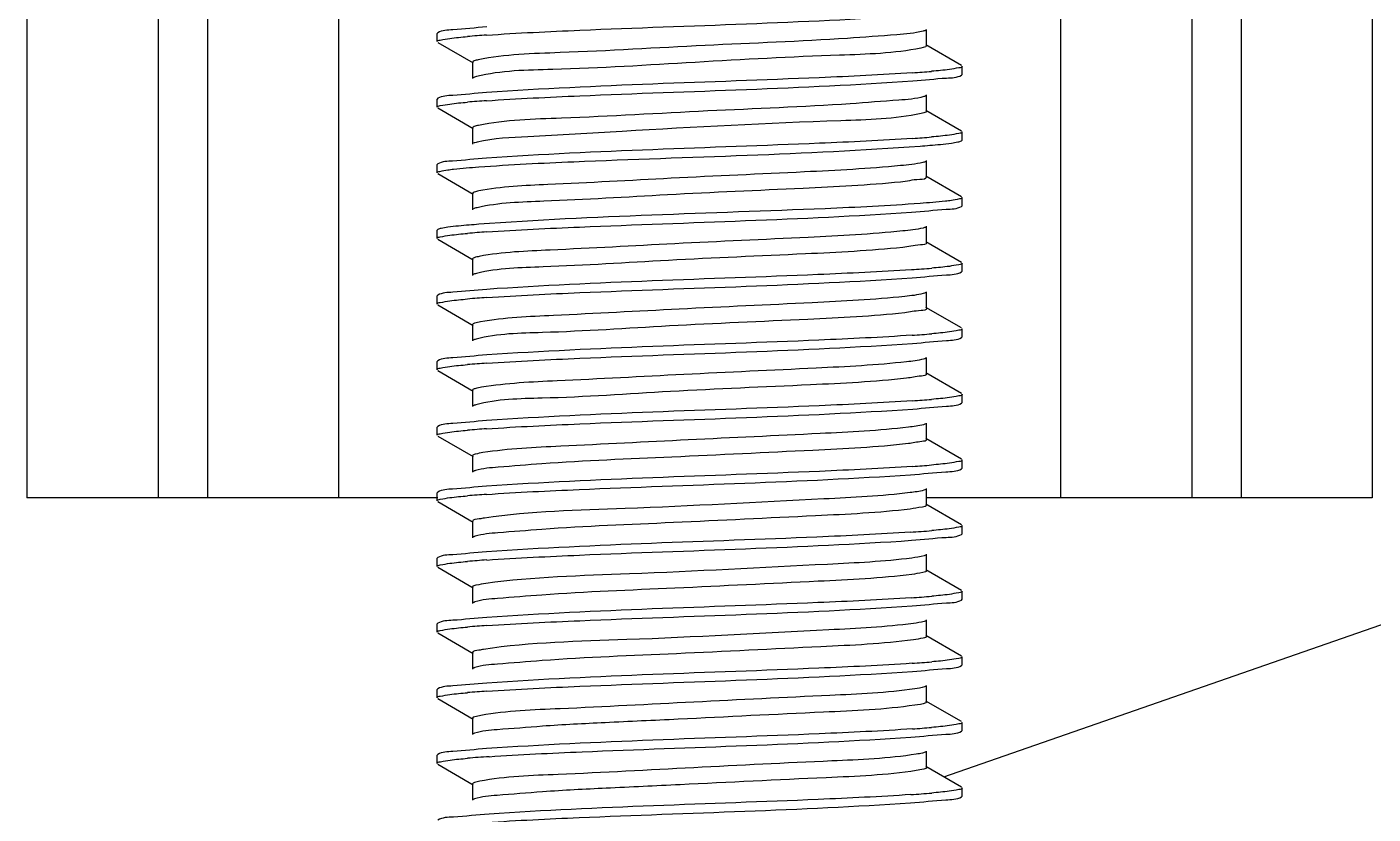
# Model space of a CAD drawing. Extents: x 27938 to 1042331, y -235042 to 1535213.
# Drawn here: x 701681.2 to 702169.7, y 765627.6 to 765913.3 of the extents above; entities that cross this region are included whole.
import ezdxf

# ---------------------------------------------------------------- set-up
doc = ezdxf.new("R2010")
doc.units = 0
doc.header["$LTSCALE"] = 1000
doc.header["$MEASUREMENT"] = 0
doc.styles.get("Standard").update_dxf_attribs({"font": 'gbenor.shx', "bigfont": 'gbcbig.shx'})
doc.dimstyles.get("Standard").update_dxf_attribs({"dimtxt": 0.18, "dimasz": 0.18, "dimexe": 0.18, "dimexo": 0.0625, "dimgap": 0.09, "dimtad": 0, "dimtih": 1, "dimtoh": 1, "dimdec": 4, "dimzin": 0, "dimdsep": 46, "dimtxsty": 'Standard', "dimcen": 0.09, "dimadec": 0, "dimazin": 0, "dimtfac": 1, "dimtdec": 4, "dimtofl": 0, "dimtmove": 0, "dimatfit": 3, "dimfxl": 1, "dimtolj": 1, "dimtzin": 0, "dimarcsym": 0})

msp = doc.modelspace()

# ---------------------------------------------------------------- linework, layer by layer
at = {"linetype": 'Continuous'}
for p, q in [((701681.22, 770483.4), (701681.22, 765742.38)), ((701728.85, 770483.4), (701728.85, 765742.38)), ((701746.71, 770483.4), (701746.71, 765742.38)), ((701794.33, 770483.4), (701794.33, 765742.38)), ((702056.27, 770483.4), (702056.27, 765742.38)), ((702103.9, 770483.4), (702103.9, 765742.38)), ((702121.76, 770483.4), (702121.76, 765742.38)), ((702169.39, 770483.4), (702169.39, 765742.38)), ((701830.28, 765911.17), (701830.05, 765910.91)), ((701830.05, 765907.93), (701830.05, 765910.91)), ((701830.05, 765907.93), (701830.05, 765910.91)), ((702007.67, 765906.45), (702007.67, 765912.4)), ((701830.28, 765907.67), (701843.2, 765900.19)), ((702006.4, 765905.78), (702005.64, 765905.6)), ((702020.33, 765899.27), (702007.41, 765906.75)), ((701842.94, 765900.49), (701842.94, 765894.54)), ((702020.33, 765895.77), (702020.56, 765896.03)), ((702020.56, 765896.03), (702020.56, 765899)), ((702020.56, 765896.03), (702020.56, 765899)), ((701830.28, 765887.36), (701830.05, 765887.1)), ((701830.05, 765884.12), (701830.05, 765887.1)), ((701830.05, 765884.12), (701830.05, 765887.1)), ((702007.67, 765882.63), (702007.67, 765888.59)), ((701830.28, 765883.86), (701843.2, 765876.38)), ((702006.68, 765882.04), (702005.67, 765881.8)), ((702020.33, 765875.45), (702007.41, 765882.93)), ((701842.94, 765876.68), (701842.94, 765870.73)), ((702020.33, 765871.95), (702020.56, 765872.22)), ((702020.56, 765872.22), (702020.56, 765875.19)), ((702020.56, 765872.22), (702020.56, 765875.19)), ((701830.28, 765863.55), (701830.05, 765863.29)), ((701830.05, 765860.31), (701830.05, 765863.29)), ((701830.05, 765860.31), (701830.05, 765863.29)), ((702007.67, 765858.82), (702007.67, 765864.77)), ((701830.28, 765860.05), (701843.2, 765852.57)), ((702020.33, 765851.64), (702007.41, 765859.12)), ((701842.94, 765852.87), (701842.94, 765846.91)), ((702020.33, 765848.14), (702020.56, 765848.4)), ((702020.56, 765848.4), (702020.56, 765851.38)), ((702020.56, 765848.4), (702020.56, 765851.38)), ((701830.28, 765839.73), (701830.05, 765839.47)), ((701830.05, 765836.5), (701830.05, 765839.47)), ((701830.05, 765836.5), (701830.05, 765839.47)), ((702007.67, 765835.01), (702007.67, 765840.96)), ((701830.28, 765836.23), (701843.2, 765828.75)), ((702020.33, 765827.83), (702007.41, 765835.31)), ((701842.94, 765829.05), (701842.94, 765823.1)), ((702020.56, 765824.59), (702020.56, 765827.57)), ((702020.56, 765824.59), (702020.56, 765827.57)), ((702020.33, 765824.33), (702020.56, 765824.59)), ((701830.28, 765815.92), (701830.05, 765815.66)), ((701830.05, 765812.68), (701830.05, 765815.66)), ((701830.05, 765812.68), (701830.05, 765815.66)), ((702007.67, 765811.19), (702007.67, 765817.15)), ((701830.28, 765812.42), (701843.2, 765804.94)), ((702020.33, 765804.01), (702007.41, 765811.5)), ((701842.94, 765805.24), (701842.94, 765799.29)), ((702020.56, 765800.78), (702020.56, 765803.75)), ((702020.56, 765800.78), (702020.56, 765803.75)), ((702020.33, 765800.52), (702020.56, 765800.78)), ((702007.67, 765787.38), (702007.67, 765793.34)), ((701830.28, 765792.11), (701830.05, 765791.85)), ((701830.05, 765788.87), (701830.05, 765791.85)), ((701830.05, 765788.87), (701830.05, 765791.85)), ((701830.28, 765788.61), (701843.2, 765781.13)), ((702020.33, 765780.2), (702007.41, 765787.68)), ((701842.94, 765781.43), (701842.94, 765775.48)), ((702020.56, 765776.96), (702020.56, 765779.94)), ((702020.56, 765776.96), (702020.56, 765779.94)), ((702020.33, 765776.7), (702020.56, 765776.96)), ((702007.67, 765763.57), (702007.67, 765769.52)), ((701830.28, 765768.29), (701830.05, 765768.03)), ((701830.05, 765765.06), (701830.05, 765768.03)), ((701830.05, 765765.06), (701830.05, 765768.03)), ((701830.28, 765764.8), (701843.2, 765757.31)), ((702020.33, 765756.39), (702007.41, 765763.87)), ((701842.94, 765757.62), (701842.94, 765751.66)), ((702020.56, 765753.15), (702020.56, 765756.13)), ((702020.56, 765753.15), (702020.56, 765756.13)), ((702020.33, 765752.89), (702020.56, 765753.15)), ((701830.28, 765744.48), (701830.05, 765744.22)), ((702007.67, 765739.76), (702007.67, 765745.71)), ((701830.28, 765742.38), (701681.22, 765742.38)), ((701830.05, 765741.24), (701830.05, 765744.22)), ((701830.05, 765741.24), (701830.05, 765744.22)), ((701830.28, 765740.98), (701843.2, 765733.5)), ((702169.39, 765742.38), (702007.41, 765742.38)), ((702020.33, 765732.58), (702007.41, 765740.06)), ((701842.94, 765733.8), (701842.94, 765727.85)), ((702020.56, 765729.34), (702020.56, 765732.31)), ((702020.56, 765729.34), (702020.56, 765732.31)), ((702020.33, 765729.08), (702020.56, 765729.34)), ((701830.28, 765720.67), (701830.05, 765720.41)), ((701830.05, 765717.43), (701830.05, 765720.41)), ((701830.05, 765717.43), (701830.05, 765720.41)), ((702007.67, 765715.94), (702007.67, 765721.9)), ((701830.28, 765717.17), (701843.2, 765709.69)), ((702020.33, 765708.76), (702007.41, 765716.25)), ((701842.94, 765709.99), (701842.94, 765704.04)), ((702020.33, 765705.26), (702020.56, 765705.53)), ((702020.56, 765705.53), (702020.56, 765708.5)), ((702020.56, 765705.53), (702020.56, 765708.5)), ((701830.28, 765696.86), (701830.05, 765696.6)), ((701830.05, 765693.62), (701830.05, 765696.6)), ((701830.05, 765693.62), (701830.05, 765696.6)), ((702007.67, 765692.13), (702007.67, 765698.08)), ((701830.28, 765693.36), (701843.2, 765685.88)), ((702020.33, 765684.95), (702007.41, 765692.43)), ((701842.94, 765686.18), (701842.94, 765680.22)), ((702020.33, 765681.45), (702020.56, 765681.71)), ((702020.56, 765681.71), (702020.56, 765684.69)), ((702020.56, 765681.71), (702020.56, 765684.69)), ((701830.28, 765673.04), (701830.05, 765672.78)), ((701830.05, 765669.81), (701830.05, 765672.78)), ((701830.05, 765669.81), (701830.05, 765672.78)), ((702007.67, 765668.32), (702007.67, 765674.27)), ((701830.28, 765669.55), (701843.2, 765662.06)), ((702020.33, 765661.14), (702007.41, 765668.62)), ((701842.94, 765662.36), (701842.94, 765656.41)), ((701843.68, 765656.92), (701843.2, 765656.71)), ((702020.33, 765657.64), (702020.56, 765657.9)), ((702020.56, 765657.9), (702020.56, 765660.88)), ((702020.56, 765657.9), (702020.56, 765660.88)), ((701830.28, 765649.23), (701830.05, 765648.97)), ((701830.05, 765645.99), (701830.05, 765648.97)), ((701830.05, 765645.99), (701830.05, 765648.97)), ((702007.67, 765644.51), (702007.67, 765650.46)), ((701830.28, 765645.73), (701843.2, 765638.25)), ((702020.33, 765637.32), (702007.41, 765644.81)), ((701842.94, 765638.55), (701842.94, 765632.6)), ((702020.56, 765634.09), (702020.56, 765637.06)), ((702020.56, 765634.09), (702020.56, 765637.06)), ((701843.64, 765633.09), (701843.2, 765632.9)), ((702020.33, 765633.83), (702020.56, 765634.09))]:
    msp.add_line(p, q, dxfattribs=at)
for centre, radius, start, end in [((701875.41, 765501.6), 409.62, 93.8318, 94.8034), ((701975.23, 766304.9), 409.18, 273.8332, 274.8048), ((701875.31, 765479.01), 408.39, 93.84, 94.8036), ((701975.33, 766279.9), 407.99, 273.8425, 274.8038), ((701875.44, 765429.78), 410, 93.8293, 94.8034), ((701974.72, 766239.95), 415.68, 273.7884, 274.8061), ((701875.45, 765405.8), 410.16, 93.8282, 94.8033), ((701975.03, 766212.25), 411.78, 273.8148, 274.8057), ((701875.41, 765382.51), 409.64, 93.8316, 94.8034), ((701975.23, 766185.9), 409.24, 273.8328, 274.8049), ((701875.32, 765359.89), 408.44, 93.8397, 94.8036), ((701975.33, 766160.86), 408.01, 273.8424, 274.8038), ((701875.35, 765335.61), 408.91, 93.8365, 94.8036), ((701974.3, 766149.93), 420.93, 273.7545, 274.8058), ((701875.44, 765310.74), 409.98, 93.8295, 94.8034), ((701974.7, 766121.04), 415.84, 273.7874, 274.8061), ((701875.45, 765286.74), 410.17, 93.8282, 94.8033), ((701975.02, 766093.29), 411.89, 273.8141, 274.8057), ((701875.41, 765263.42), 409.67, 93.8315, 94.8034), ((701975.22, 766066.9), 409.3, 273.8323, 274.8049), ((701876.53, 765225.61), 423.71, 93.7375, 94.8047), ((701974.43, 766052.99), 419.24, 273.7646, 274.8065)]:
    msp.add_arc(centre, radius, start, end, dxfattribs=at)
for points, knots in [([(701848.03, 765910.3), (701859.31, 765911.07), (701910.83, 765913.55), (701962.41, 765914.74), (702002.59, 765917.47)], [0, 0, 0, 0, 0.219209, 1, 1, 1, 1]), ([(701848.07, 765913.28), (701843.95, 765913), (701838.18, 765912.2), (701831.89, 765912.09), (701830.28, 765911.17)], [0, 0, 0, 0, 0.69034, 1, 1, 1, 1]), ([(702006.4, 765911.73), (702003.3, 765910.92), (701994.07, 765910.23), (701967.77, 765908.21), (701926.94, 765906.76), (701882.4, 765903.96), (701854.73, 765903.36), (701844.99, 765901.34)], [0, 0, 0, 0, 0.059564, 0.170353, 0.490239, 0.815661, 1, 1, 1, 1]), ([(702007.4, 765912.1), (702007.28, 765912.02), (702006.95, 765911.89), (702006.6, 765911.79), (702006.4, 765911.73)], [0, 0, 0, 0, 0.417288, 1, 1, 1, 1]), ([(701830.05, 765907.93), (701830.05, 765908.37), (701832.34, 765908.65), (701833.5, 765908.97), (701834.65, 765909.12)], [0, 0, 0, 0, 0.271519, 1, 1, 1, 1]), ([(702005.64, 765905.6), (701995.95, 765903.59), (701968.4, 765902.94), (701923.89, 765900.52), (701880.12, 765897.7), (701853.3, 765897.51), (701844.31, 765895.23)], [0, 0, 0, 0, 0.183514, 0.508051, 0.828043, 1, 1, 1, 1]), ([(702007.66, 765906.45), (702007.66, 765906.29), (702007.15, 765905.97), (702006.73, 765905.87), (702006.4, 765905.78)], [0, 0, 0, 0, 0.313757, 1, 1, 1, 1]), ([(701844.99, 765901.34), (701844.47, 765901.23), (701843.86, 765901.09), (701842.95, 765900.71), (701842.95, 765900.49)], [0, 0, 0, 0, 0.705452, 1, 1, 1, 1]), ([(702002.59, 765896.64), (701991.31, 765895.87), (701939.79, 765893.39), (701888.21, 765892.2), (701848.03, 765889.47)], [0, 0, 0, 0, 0.219183, 1, 1, 1, 1]), ([(702020.56, 765899), (702020.56, 765898.57), (702018.29, 765898.29), (702017.14, 765897.98), (702015.99, 765897.83)], [0, 0, 0, 0, 0.271625, 1, 1, 1, 1]), ([(701844.31, 765895.23), (701844.09, 765895.18), (701843.71, 765895.07), (701843.35, 765894.92), (701843.21, 765894.84)], [0, 0, 0, 0, 0.587032, 1, 1, 1, 1]), ([(701847.96, 765886.48), (701859.25, 765887.25), (701910.82, 765889.74), (701962.45, 765890.92), (702002.67, 765893.67)], [0, 0, 0, 0, 0.219118, 1, 1, 1, 1]), ([(702002.67, 765893.67), (702006.76, 765893.95), (702012.49, 765894.74), (702018.73, 765894.85), (702020.33, 765895.77)], [0, 0, 0, 0, 0.690194, 1, 1, 1, 1]), ([(701848.03, 765889.47), (701843.93, 765889.19), (701838.16, 765888.39), (701831.88, 765888.28), (701830.28, 765887.36)], [0, 0, 0, 0, 0.690307, 1, 1, 1, 1]), ([(702006.68, 765888), (702003.74, 765887.12), (701994.72, 765886.51), (701968.69, 765884.4), (701927.76, 765882.99), (701882.92, 765880.18), (701854.94, 765879.56), (701845.06, 765877.54)], [0, 0, 0, 0, 0.056727, 0.165723, 0.485276, 0.813183, 1, 1, 1, 1]), ([(702007.4, 765888.28), (702007.31, 765888.23), (702007.07, 765888.12), (702006.82, 765888.04), (702006.68, 765888)], [0, 0, 0, 0, 0.430302, 1, 1, 1, 1]), ([(701830.05, 765884.12), (701830.05, 765884.55), (701832.33, 765884.84), (701833.48, 765885.15), (701834.63, 765885.3)], [0, 0, 0, 0, 0.271583, 1, 1, 1, 1]), ([(702005.67, 765881.8), (701996.12, 765879.79), (701959.66, 765878.88), (701912.17, 765876.31), (701868.3, 765873.61), (701850.63, 765872.87), (701844.63, 765871.5)], [0, 0, 0, 0, 0.181467, 0.673532, 0.885685, 1, 1, 1, 1]), ([(702007.66, 765882.63), (702007.66, 765882.51), (702007.28, 765882.22), (702006.93, 765882.12), (702006.68, 765882.04)], [0, 0, 0, 0, 0.324978, 1, 1, 1, 1]), ([(701845.06, 765877.54), (701844.52, 765877.43), (701843.89, 765877.29), (701842.95, 765876.91), (701842.95, 765876.68)], [0, 0, 0, 0, 0.706285, 1, 1, 1, 1]), ([(701844.63, 765871.5), (701844.34, 765871.43), (701843.85, 765871.3), (701843.38, 765871.13), (701843.21, 765871.03)], [0, 0, 0, 0, 0.59783, 1, 1, 1, 1]), ([(702002.67, 765872.83), (701991.39, 765872.06), (701939.82, 765869.58), (701888.18, 765868.39), (701847.96, 765865.65)], [0, 0, 0, 0, 0.219053, 1, 1, 1, 1]), ([(702020.56, 765875.19), (702020.56, 765874.76), (702018.28, 765874.47), (702017.13, 765874.16), (702015.99, 765874.01)], [0, 0, 0, 0, 0.271614, 1, 1, 1, 1]), ([(702016.66, 765871.13), (702017.46, 765871.24), (702018.69, 765871.45), (702019.94, 765871.73), (702020.33, 765871.95)], [0, 0, 0, 0, 0.643386, 1, 1, 1, 1]), ([(701845.18, 765862.47), (701856.65, 765863.32), (701910.04, 765865.92), (701963.5, 765866.97), (702005.33, 765870.04)], [0, 0, 0, 0, 0.215143, 1, 1, 1, 1]), ([(702005.33, 765870.04), (702006.49, 765870.13), (702010.28, 765870.42), (702014.06, 765870.76), (702016.66, 765871.13)], [0, 0, 0, 0, 0.307391, 1, 1, 1, 1]), ([(701847.96, 765865.65), (701843.87, 765865.37), (701838.13, 765864.57), (701831.88, 765864.46), (701830.28, 765863.55)], [0, 0, 0, 0, 0.690231, 1, 1, 1, 1]), ([(701833.91, 765861.39), (701834.62, 765861.49), (701838.37, 765861.95), (701842.14, 765862.25), (701845.18, 765862.47)], [0, 0, 0, 0, 0.191293, 1, 1, 1, 1]), ([(701998.24, 765862.94), (701986.67, 765861.8), (701958.9, 765860.37), (701916.19, 765858.53), (701876.84, 765856.19), (701853.38, 765855.39), (701845.15, 765853.75)], [0, 0, 0, 0, 0.227541, 0.543602, 0.835698, 1, 1, 1, 1]), ([(702007.41, 765864.47), (702007.08, 765864.28), (702004.03, 765863.47), (702000.95, 765863.21), (701998.24, 765862.94)], [0, 0, 0, 0, 0.122661, 1, 1, 1, 1]), ([(701830.05, 765860.31), (701830.05, 765860.68), (701831.94, 765861), (701832.94, 765861.25), (701833.91, 765861.39)], [0, 0, 0, 0, 0.274522, 1, 1, 1, 1]), ([(701998.24, 765856.99), (701986.47, 765855.82), (701958.28, 765854.38), (701915.07, 765852.58), (701875.78, 765850.05), (701852.49, 765849.5), (701844.59, 765847.67)], [0, 0, 0, 0, 0.230468, 0.550002, 0.841978, 1, 1, 1, 1]), ([(702007.66, 765858.82), (702007.67, 765857.97), (702002.8, 765857.94), (702000.6, 765857.22), (701998.24, 765856.99)], [0, 0, 0, 0, 0.265215, 1, 1, 1, 1]), ([(701845.15, 765853.75), (701844.59, 765853.63), (701843.94, 765853.49), (701842.95, 765853.1), (701842.95, 765852.87)], [0, 0, 0, 0, 0.707378, 1, 1, 1, 1]), ([(701844.59, 765847.67), (701844.31, 765847.61), (701843.84, 765847.48), (701843.38, 765847.31), (701843.21, 765847.22)], [0, 0, 0, 0, 0.596305, 1, 1, 1, 1]), ([(702005.33, 765849.21), (701993.84, 765848.36), (701940.46, 765845.76), (701886.99, 765844.71), (701845.18, 765841.64)], [0, 0, 0, 0, 0.215512, 1, 1, 1, 1]), ([(702002.18, 765846.01), (702006.38, 765846.29), (702012.27, 765847.11), (702018.69, 765847.2), (702020.33, 765848.14)], [0, 0, 0, 0, 0.690713, 1, 1, 1, 1]), ([(702016.66, 765850.29), (702015.94, 765850.19), (702012.18, 765849.73), (702008.39, 765849.43), (702005.33, 765849.21)], [0, 0, 0, 0, 0.19142, 1, 1, 1, 1]), ([(702020.56, 765851.38), (702020.56, 765851.01), (702018.65, 765850.69), (702017.64, 765850.43), (702016.66, 765850.29)], [0, 0, 0, 0, 0.274354, 1, 1, 1, 1]), ([(701848.06, 765838.86), (701859.29, 765839.63), (701910.66, 765842.1), (701962.1, 765843.31), (702002.18, 765846.01)], [0, 0, 0, 0, 0.218853, 1, 1, 1, 1]), ([(701830.05, 765836.5), (701830.05, 765836.93), (701832.34, 765837.21), (701833.5, 765837.53), (701834.65, 765837.68)], [0, 0, 0, 0, 0.271499, 1, 1, 1, 1]), ([(701833.91, 765840.55), (701833.12, 765840.44), (701831.91, 765840.23), (701830.67, 765839.95), (701830.28, 765839.73)], [0, 0, 0, 0, 0.643038, 1, 1, 1, 1]), ([(701845.18, 765841.64), (701844.03, 765841.55), (701840.26, 765841.26), (701836.5, 765840.92), (701833.91, 765840.55)], [0, 0, 0, 0, 0.307528, 1, 1, 1, 1]), ([(701999, 765839.21), (701987.6, 765838.03), (701960.01, 765836.62), (701917.32, 765834.76), (701877.6, 765832.45), (701853.81, 765831.59), (701845.36, 765829.98)], [0, 0, 0, 0, 0.223225, 0.538318, 0.832334, 1, 1, 1, 1]), ([(702007.41, 765840.66), (702007.1, 765840.48), (702004.31, 765839.71), (702001.48, 765839.46), (701999, 765839.21)], [0, 0, 0, 0, 0.124823, 1, 1, 1, 1]), ([(701999, 765833.25), (701987.27, 765832.04), (701958.91, 765830.6), (701915.34, 765828.81), (701875.72, 765826.15), (701852.22, 765825.76), (701844.38, 765823.81)], [0, 0, 0, 0, 0.228361, 0.549652, 0.8435, 1, 1, 1, 1]), ([(702007.66, 765835.01), (702007.67, 765834.22), (702003.21, 765834.13), (702001.16, 765833.48), (701999, 765833.25)], [0, 0, 0, 0, 0.265945, 1, 1, 1, 1]), ([(701845.36, 765829.98), (701844.75, 765829.86), (701844.05, 765829.7), (701842.95, 765829.31), (701842.94, 765829.05)], [0, 0, 0, 0, 0.710122, 1, 1, 1, 1]), ([(702020.56, 765827.57), (702020.56, 765827.13), (702018.26, 765826.85), (702017.1, 765826.53), (702015.94, 765826.38)], [0, 0, 0, 0, 0.271419, 1, 1, 1, 1]), ([(701844.38, 765823.81), (701844.14, 765823.75), (701843.74, 765823.64), (701843.35, 765823.49), (701843.21, 765823.4)], [0, 0, 0, 0, 0.588945, 1, 1, 1, 1]), ([(702002.18, 765825.17), (701990.89, 765824.41), (701939.51, 765821.94), (701888.07, 765820.75), (701848.06, 765818.03)], [0, 0, 0, 0, 0.220125, 1, 1, 1, 1]), ([(702002.42, 765822.21), (702006.57, 765822.49), (702012.38, 765823.3), (702018.71, 765823.4), (702020.33, 765824.33)], [0, 0, 0, 0, 0.690466, 1, 1, 1, 1]), ([(701848.06, 765818.03), (701843.94, 765817.75), (701838.17, 765816.95), (701831.89, 765816.84), (701830.28, 765815.92)], [0, 0, 0, 0, 0.69033, 1, 1, 1, 1]), ([(701848.07, 765815.05), (701859.33, 765815.82), (701910.78, 765818.3), (701962.29, 765819.49), (702002.42, 765822.21)], [0, 0, 0, 0, 0.219119, 1, 1, 1, 1]), ([(701830.05, 765812.68), (701830.05, 765813.12), (701832.34, 765813.4), (701833.5, 765813.72), (701834.66, 765813.87)], [0, 0, 0, 0, 0.271491, 1, 1, 1, 1]), ([(701999.72, 765815.47), (701988.57, 765814.27), (701961.28, 765812.89), (701918.78, 765810.98), (701878.7, 765808.75), (701854.52, 765807.79), (701845.78, 765806.24)], [0, 0, 0, 0, 0.218113, 0.531271, 0.827228, 1, 1, 1, 1]), ([(702007.41, 765816.85), (702007.12, 765816.68), (702004.58, 765815.95), (702001.99, 765815.71), (701999.72, 765815.47)], [0, 0, 0, 0, 0.127123, 1, 1, 1, 1]), ([(701999.72, 765809.52), (701988.05, 765808.26), (701959.57, 765806.82), (701915.68, 765805.04), (701875.74, 765802.26), (701852.02, 765802.01), (701844.21, 765799.95)], [0, 0, 0, 0, 0.225996, 0.548844, 0.844625, 1, 1, 1, 1]), ([(702007.66, 765811.19), (702007.67, 765810.47), (702003.6, 765810.31), (702001.71, 765809.73), (701999.72, 765809.52)], [0, 0, 0, 0, 0.266757, 1, 1, 1, 1]), ([(701845.78, 765806.24), (701845.06, 765806.11), (701844.27, 765805.93), (701842.95, 765805.53), (701842.94, 765805.24)], [0, 0, 0, 0, 0.714571, 1, 1, 1, 1]), ([(702020.56, 765803.75), (702020.56, 765803.32), (702018.28, 765803.04), (702017.13, 765802.72), (702015.98, 765802.57)], [0, 0, 0, 0, 0.271559, 1, 1, 1, 1]), ([(701844.21, 765799.95), (701844.01, 765799.9), (701843.67, 765799.8), (701843.34, 765799.66), (701843.21, 765799.59)], [0, 0, 0, 0, 0.582235, 1, 1, 1, 1]), ([(701848.04, 765791.24), (701859.31, 765792), (701910.83, 765794.49), (701962.41, 765795.68), (702002.58, 765798.41)], [0, 0, 0, 0, 0.219209, 1, 1, 1, 1]), ([(702002.42, 765801.38), (701991.14, 765800.61), (701939.69, 765798.14), (701888.17, 765796.94), (701848.07, 765794.22)], [0, 0, 0, 0, 0.219548, 1, 1, 1, 1]), ([(702002.58, 765798.41), (702006.69, 765798.69), (702012.45, 765799.49), (702018.73, 765799.6), (702020.33, 765800.52)], [0, 0, 0, 0, 0.690293, 1, 1, 1, 1]), ([(701848.07, 765794.22), (701843.95, 765793.94), (701838.18, 765793.14), (701831.89, 765793.03), (701830.28, 765792.11)], [0, 0, 0, 0, 0.69034, 1, 1, 1, 1]), ([(701830.05, 765788.87), (701830.05, 765789.3), (701832.34, 765789.59), (701833.5, 765789.9), (701834.65, 765790.05)], [0, 0, 0, 0, 0.271518, 1, 1, 1, 1]), ([(702000.42, 765791.73), (701989.52, 765790.51), (701962.53, 765789.15), (701920.24, 765787.22), (701879.81, 765785.04), (701855.26, 765783.99), (701846.22, 765782.5)], [0, 0, 0, 0, 0.213019, 0.524248, 0.822139, 1, 1, 1, 1]), ([(702007.41, 765793.03), (702007.14, 765792.88), (702004.84, 765792.19), (702002.47, 765791.96), (702000.42, 765791.73)], [0, 0, 0, 0, 0.129618, 1, 1, 1, 1]), ([(702000.42, 765785.78), (701988.82, 765784.48), (701960.24, 765783.05), (701916.07, 765781.28), (701875.82, 765778.37), (701851.85, 765778.27), (701844.08, 765776.1)], [0, 0, 0, 0, 0.223404, 0.547643, 0.845414, 1, 1, 1, 1]), ([(702007.67, 765787.38), (702007.67, 765786.71), (702003.97, 765786.51), (702002.23, 765785.98), (702000.42, 765785.78)], [0, 0, 0, 0, 0.267771, 1, 1, 1, 1]), ([(701846.22, 765782.5), (701845.4, 765782.37), (701844.5, 765782.15), (701842.95, 765781.76), (701842.94, 765781.43)], [0, 0, 0, 0, 0.718256, 1, 1, 1, 1]), ([(702020.56, 765779.94), (702020.56, 765779.51), (702018.29, 765779.22), (702017.14, 765778.91), (702015.99, 765778.76)], [0, 0, 0, 0, 0.271624, 1, 1, 1, 1]), ([(701844.08, 765776.1), (701843.9, 765776.06), (701843.61, 765775.96), (701843.32, 765775.84), (701843.21, 765775.78)], [0, 0, 0, 0, 0.57614, 1, 1, 1, 1]), ([(701847.96, 765767.42), (701859.25, 765768.19), (701910.82, 765770.67), (701962.45, 765771.86), (702002.67, 765774.6)], [0, 0, 0, 0, 0.219123, 1, 1, 1, 1]), ([(702002.58, 765777.57), (701991.31, 765776.81), (701939.79, 765774.33), (701888.21, 765773.13), (701848.04, 765770.4)], [0, 0, 0, 0, 0.219191, 1, 1, 1, 1]), ([(702002.67, 765774.6), (702006.76, 765774.88), (702012.49, 765775.68), (702018.73, 765775.79), (702020.33, 765776.7)], [0, 0, 0, 0, 0.690195, 1, 1, 1, 1]), ([(701848.04, 765770.4), (701843.93, 765770.12), (701838.16, 765769.32), (701831.88, 765769.22), (701830.28, 765768.29)], [0, 0, 0, 0, 0.690309, 1, 1, 1, 1]), ([(702007.41, 765769.22), (702007.16, 765769.08), (702005.08, 765768.43), (702002.94, 765768.21), (702001.08, 765768)], [0, 0, 0, 0, 0.132296, 1, 1, 1, 1]), ([(701830.05, 765765.06), (701830.05, 765765.49), (701832.33, 765765.78), (701833.48, 765766.09), (701834.63, 765766.24)], [0, 0, 0, 0, 0.271581, 1, 1, 1, 1]), ([(702001.08, 765768), (701990.43, 765766.75), (701963.77, 765765.41), (701921.7, 765763.45), (701880.95, 765761.32), (701856.02, 765760.2), (701846.7, 765758.77)], [0, 0, 0, 0, 0.207939, 0.517244, 0.817064, 1, 1, 1, 1]), ([(702001.08, 765762.04), (701989.58, 765760.69), (701960.92, 765759.36), (701916.62, 765757.13), (701878.47, 765755.61), (701854.79, 765753.67), (701846.65, 765753.05), (701843.97, 765752.26)], [0, 0, 0, 0, 0.220594, 0.546057, 0.845846, 0.946724, 1, 1, 1, 1]), ([(702007.67, 765763.57), (702007.67, 765762.96), (702004.33, 765762.7), (702002.73, 765762.24), (702001.08, 765762.04)], [0, 0, 0, 0, 0.268974, 1, 1, 1, 1]), ([(701846.7, 765758.77), (701845.76, 765758.62), (701844.75, 765758.37), (701842.95, 765757.99), (701842.94, 765757.62)], [0, 0, 0, 0, 0.721341, 1, 1, 1, 1]), ([(702020.56, 765756.13), (702020.56, 765755.7), (702018.29, 765755.41), (702017.14, 765755.1), (702015.99, 765754.95)], [0, 0, 0, 0, 0.271616, 1, 1, 1, 1]), ([(701843.97, 765752.26), (701843.82, 765752.22), (701843.56, 765752.13), (701843.31, 765752.02), (701843.21, 765751.96)], [0, 0, 0, 0, 0.570618, 1, 1, 1, 1]), ([(702002.67, 765753.77), (701991.39, 765753), (701939.82, 765750.51), (701888.19, 765749.32), (701847.96, 765746.58)], [0, 0, 0, 0, 0.219054, 1, 1, 1, 1]), ([(701847.99, 765743.61), (701859.18, 765744.37), (701910.47, 765746.84), (701961.82, 765748.06), (702001.86, 765750.74)], [0, 0, 0, 0, 0.218385, 1, 1, 1, 1]), ([(702001.86, 765750.74), (702006.14, 765751.02), (702012.13, 765751.85), (702018.67, 765751.94), (702020.33, 765752.89)], [0, 0, 0, 0, 0.691024, 1, 1, 1, 1]), ([(701847.96, 765746.58), (701843.87, 765746.3), (701838.13, 765745.51), (701831.88, 765745.4), (701830.28, 765744.48)], [0, 0, 0, 0, 0.690234, 1, 1, 1, 1]), ([(702007.41, 765745.41), (702007.18, 765745.28), (702005.31, 765744.67), (702003.38, 765744.47), (702001.71, 765744.26)], [0, 0, 0, 0, 0.135193, 1, 1, 1, 1]), ([(701830.05, 765741.24), (701830.05, 765741.68), (701832.33, 765741.96), (701833.49, 765742.28), (701834.64, 765742.43)], [0, 0, 0, 0, 0.271558, 1, 1, 1, 1]), ([(702001.71, 765744.26), (701991.33, 765742.98), (701956.79, 765741.33), (701905.36, 765738.41), (701864.11, 765737.48), (701847.21, 765735.03)], [0, 0, 0, 0, 0.202876, 0.669154, 1, 1, 1, 1]), ([(702007.67, 765739.76), (702007.67, 765739.2), (702004.68, 765738.9), (702003.21, 765738.49), (702001.71, 765738.31)], [0, 0, 0, 0, 0.270415, 1, 1, 1, 1]), ([(701847.21, 765735.03), (701846.59, 765734.94), (701845.39, 765734.6), (701842.95, 765734.66), (701842.94, 765733.8)], [0, 0, 0, 0, 0.421667, 1, 1, 1, 1]), ([(702001.71, 765738.31), (701990.33, 765736.9), (701961.62, 765735.6), (701917.11, 765733.32), (701878.58, 765731.83), (701854.71, 765729.84), (701846.53, 765729.24), (701843.88, 765728.42)], [0, 0, 0, 0, 0.217625, 0.544216, 0.8461, 0.947285, 1, 1, 1, 1]), ([(702001.86, 765729.9), (701990.55, 765729.14), (701939.25, 765726.68), (701887.9, 765725.49), (701847.99, 765722.77)], [0, 0, 0, 0, 0.220924, 1, 1, 1, 1]), ([(702020.56, 765732.31), (702020.56, 765731.87), (702018.23, 765731.59), (702017.05, 765731.27), (702015.88, 765731.12)], [0, 0, 0, 0, 0.271198, 1, 1, 1, 1]), ([(701843.88, 765728.42), (701843.75, 765728.38), (701843.52, 765728.3), (701843.3, 765728.2), (701843.21, 765728.15)], [0, 0, 0, 0, 0.565619, 1, 1, 1, 1]), ([(701848.06, 765719.8), (701859.28, 765720.56), (701910.66, 765723.04), (701962.09, 765724.24), (702002.17, 765726.94)], [0, 0, 0, 0, 0.218842, 1, 1, 1, 1]), ([(702002.17, 765726.94), (702006.38, 765727.23), (702012.27, 765728.04), (702018.69, 765728.14), (702020.33, 765729.08)], [0, 0, 0, 0, 0.690723, 1, 1, 1, 1]), ([(701847.99, 765722.77), (701843.89, 765722.49), (701838.14, 765721.7), (701831.88, 765721.59), (701830.28, 765720.67)], [0, 0, 0, 0, 0.690263, 1, 1, 1, 1]), ([(702002.32, 765720.52), (701992.19, 765719.21), (701957.97, 765717.59), (701906.51, 765714.69), (701865.01, 765713.65), (701847.76, 765711.29)], [0, 0, 0, 0, 0.197813, 0.662661, 1, 1, 1, 1]), ([(702007.41, 765721.6), (702007.2, 765721.48), (702005.54, 765720.92), (702003.8, 765720.72), (702002.32, 765720.52)], [0, 0, 0, 0, 0.13831, 1, 1, 1, 1]), ([(701830.05, 765717.43), (701830.05, 765717.87), (701832.34, 765718.15), (701833.5, 765718.46), (701834.65, 765718.61)], [0, 0, 0, 0, 0.2715, 1, 1, 1, 1]), ([(702007.67, 765715.94), (702007.67, 765715.44), (702005, 765715.11), (702003.66, 765714.74), (702002.32, 765714.57)], [0, 0, 0, 0, 0.272046, 1, 1, 1, 1]), ([(701847.76, 765711.29), (701846.55, 765711.13), (701845.32, 765710.8), (701842.94, 765710.45), (701842.94, 765709.99)], [0, 0, 0, 0, 0.726158, 1, 1, 1, 1]), ([(702002.32, 765714.57), (701991.05, 765713.11), (701962.32, 765711.85), (701917.62, 765709.51), (701878.73, 765708.04), (701854.66, 765706.01), (701846.44, 765705.43), (701843.8, 765704.58)], [0, 0, 0, 0, 0.214495, 0.542113, 0.846143, 0.947723, 1, 1, 1, 1]), ([(702002.17, 765706.11), (701990.88, 765705.35), (701939.5, 765702.88), (701888.07, 765701.68), (701848.06, 765698.96)], [0, 0, 0, 0, 0.220148, 1, 1, 1, 1]), ([(702020.56, 765708.5), (702020.56, 765708.07), (702018.26, 765707.78), (702017.1, 765707.47), (702015.94, 765707.32)], [0, 0, 0, 0, 0.271414, 1, 1, 1, 1]), ([(701843.8, 765704.58), (701843.69, 765704.55), (701843.48, 765704.48), (701843.29, 765704.39), (701843.2, 765704.34)], [0, 0, 0, 0, 0.561102, 1, 1, 1, 1]), ([(701848.07, 765695.99), (701859.33, 765696.75), (701910.78, 765699.23), (701962.29, 765700.43), (702002.42, 765703.15)], [0, 0, 0, 0, 0.219113, 1, 1, 1, 1]), ([(702002.42, 765703.15), (702006.56, 765703.43), (702012.38, 765704.23), (702018.71, 765704.34), (702020.33, 765705.26)], [0, 0, 0, 0, 0.690473, 1, 1, 1, 1]), ([(701848.06, 765698.96), (701843.94, 765698.68), (701838.17, 765697.89), (701831.89, 765697.78), (701830.28, 765696.86)], [0, 0, 0, 0, 0.690329, 1, 1, 1, 1]), ([(702002.89, 765696.79), (701992.74, 765695.4), (701957.99, 765693.83), (701906.09, 765690.74), (701864.09, 765689.94), (701846.91, 765687.36)], [0, 0, 0, 0, 0.1966, 0.666503, 1, 1, 1, 1]), ([(702007.4, 765697.78), (702007.21, 765697.67), (702005.74, 765697.16), (702004.2, 765696.97), (702002.89, 765696.79)], [0, 0, 0, 0, 0.141712, 1, 1, 1, 1]), ([(701830.05, 765693.62), (701830.05, 765694.05), (701832.34, 765694.34), (701833.5, 765694.65), (701834.66, 765694.8)], [0, 0, 0, 0, 0.27149, 1, 1, 1, 1]), ([(702002.89, 765690.83), (701991.76, 765689.31), (701963.03, 765688.1), (701918.17, 765685.71), (701878.91, 765684.26), (701854.64, 765682.17), (701846.36, 765681.62), (701843.74, 765680.75)], [0, 0, 0, 0, 0.21122, 0.539778, 0.846003, 0.948056, 1, 1, 1, 1]), ([(702007.67, 765692.13), (702007.67, 765691.67), (702005.31, 765691.32), (702004.09, 765691), (702002.89, 765690.83)], [0, 0, 0, 0, 0.273972, 1, 1, 1, 1]), ([(701846.91, 765687.36), (701846.33, 765687.27), (701845.21, 765686.95), (701842.94, 765686.98), (701842.94, 765686.18)], [0, 0, 0, 0, 0.420714, 1, 1, 1, 1]), ([(702002.42, 765682.31), (701991.13, 765681.55), (701939.68, 765679.07), (701888.17, 765677.88), (701848.07, 765675.15)], [0, 0, 0, 0, 0.219564, 1, 1, 1, 1]), ([(702002.58, 765679.35), (702006.69, 765679.63), (702012.45, 765680.42), (702018.73, 765680.53), (702020.33, 765681.45)], [0, 0, 0, 0, 0.690297, 1, 1, 1, 1]), ([(702020.56, 765684.69), (702020.56, 765684.26), (702018.28, 765683.97), (702017.13, 765683.66), (702015.98, 765683.51)], [0, 0, 0, 0, 0.271556, 1, 1, 1, 1]), ([(701843.74, 765680.75), (701843.64, 765680.72), (701843.45, 765680.65), (701843.28, 765680.57), (701843.2, 765680.53)], [0, 0, 0, 0, 0.557022, 1, 1, 1, 1]), ([(701848.04, 765672.17), (701859.32, 765672.94), (701910.83, 765675.42), (701962.41, 765676.61), (702002.58, 765679.35)], [0, 0, 0, 0, 0.219209, 1, 1, 1, 1]), ([(701848.07, 765675.15), (701843.95, 765674.87), (701838.18, 765674.07), (701831.89, 765673.97), (701830.28, 765673.04)], [0, 0, 0, 0, 0.690341, 1, 1, 1, 1]), ([(702003.43, 765673.05), (701993.23, 765671.57), (701966.41, 765670.38), (701923.48, 765668.27), (701881.3, 765666.01), (701855.42, 765665.02), (701845.96, 765663.39)], [0, 0, 0, 0, 0.19601, 0.509345, 0.817487, 1, 1, 1, 1]), ([(702007.4, 765673.97), (702007.23, 765673.87), (702005.94, 765673.4), (702004.58, 765673.22), (702003.43, 765673.05)], [0, 0, 0, 0, 0.145431, 1, 1, 1, 1]), ([(701830.05, 765669.81), (701830.05, 765670.24), (701832.34, 765670.52), (701833.5, 765670.84), (701834.65, 765670.99)], [0, 0, 0, 0, 0.271516, 1, 1, 1, 1]), ([(702003.43, 765667.1), (701992.45, 765665.5), (701963.74, 765664.33), (701926.27, 765662.41), (701892.27, 765660.8), (701870.32, 765659.74), (701854.64, 765658.34), (701846.29, 765657.82), (701843.68, 765656.92)], [0, 0, 0, 0, 0.207809, 0.537231, 0.703413, 0.845703, 0.948297, 1, 1, 1, 1]), ([(702007.67, 765668.32), (702007.67, 765668.18), (702006.18, 765667.2), (702004.77, 765667.29), (702003.43, 765667.1)], [0, 0, 0, 0, 0.090838, 1, 1, 1, 1]), ([(701845.96, 765663.39), (701845.2, 765663.26), (701844.37, 765663.07), (701842.94, 765662.67), (701842.94, 765662.36)], [0, 0, 0, 0, 0.716441, 1, 1, 1, 1]), ([(702002.58, 765658.51), (701991.3, 765657.74), (701939.79, 765655.26), (701888.21, 765654.07), (701848.04, 765651.34)], [0, 0, 0, 0, 0.2192, 1, 1, 1, 1]), ([(702001.96, 765655.49), (702006.21, 765655.78), (702012.17, 765656.6), (702018.67, 765656.69), (702020.33, 765657.64)], [0, 0, 0, 0, 0.690936, 1, 1, 1, 1]), ([(702020.56, 765660.88), (702020.56, 765660.45), (702018.29, 765660.16), (702017.14, 765659.85), (702015.99, 765659.7)], [0, 0, 0, 0, 0.271623, 1, 1, 1, 1]), ([(701848.91, 765648.42), (701860.15, 765649.17), (701911.17, 765651.61), (701962.24, 765652.83), (702001.96, 765655.49)], [0, 0, 0, 0, 0.220605, 1, 1, 1, 1]), ([(701830.05, 765645.99), (701830.05, 765646.44), (701832.41, 765646.72), (701833.59, 765647.04), (701834.78, 765647.19)], [0, 0, 0, 0, 0.271042, 1, 1, 1, 1]), ([(701848.04, 765651.34), (701843.93, 765651.06), (701838.16, 765650.26), (701831.88, 765650.15), (701830.28, 765649.23)], [0, 0, 0, 0, 0.69031, 1, 1, 1, 1]), ([(702003.94, 765649.31), (701993.8, 765647.74), (701966.77, 765646.62), (701923.45, 765644.47), (701880.92, 765642.11), (701854.87, 765641.24), (701845.51, 765639.5)], [0, 0, 0, 0, 0.193902, 0.509761, 0.820177, 1, 1, 1, 1]), ([(702007.4, 765650.16), (702007.03, 765649.94), (702005.85, 765649.65), (702004.69, 765649.43), (702003.94, 765649.31)], [0, 0, 0, 0, 0.364713, 1, 1, 1, 1]), ([(702003.94, 765643.36), (701993.13, 765641.69), (701964.44, 765640.6), (701926.93, 765638.62), (701892.65, 765637.01), (701870.46, 765635.95), (701854.65, 765634.51), (701846.24, 765634.01), (701843.64, 765633.09)], [0, 0, 0, 0, 0.204274, 0.534495, 0.701868, 0.845261, 0.94846, 1, 1, 1, 1]), ([(702007.67, 765644.51), (702007.66, 765644.14), (702005.87, 765643.75), (702004.88, 765643.51), (702003.94, 765643.36)], [0, 0, 0, 0, 0.278852, 1, 1, 1, 1]), ([(701845.51, 765639.5), (701844.86, 765639.38), (701844.13, 765639.21), (701842.94, 765638.82), (701842.94, 765638.55)], [0, 0, 0, 0, 0.712361, 1, 1, 1, 1]), ([(702020.56, 765637.06), (702020.56, 765636.63), (702018.24, 765636.34), (702017.08, 765636.03), (702015.91, 765635.88)], [0, 0, 0, 0, 0.271302, 1, 1, 1, 1]), ([(702001.96, 765634.66), (701990.76, 765633.9), (701939.74, 765631.45), (701888.67, 765630.23), (701848.91, 765627.58)], [0, 0, 0, 0, 0.219765, 1, 1, 1, 1]), ([(702001.85, 765631.67), (702006.13, 765631.96), (702012.13, 765632.79), (702018.66, 765632.87), (702020.33, 765633.83)], [0, 0, 0, 0, 0.691035, 1, 1, 1, 1]), ([(701848.91, 765627.58), (701844.59, 765627.3), (701838.55, 765626.46), (701831.96, 765626.38), (701830.28, 765625.42)], [0, 0, 0, 0, 0.691189, 1, 1, 1, 1]), ([(701847.99, 765624.54), (701859.17, 765625.31), (701910.46, 765627.78), (701961.81, 765628.99), (702001.85, 765631.67)], [0, 0, 0, 0, 0.218367, 1, 1, 1, 1])]:
    msp.add_open_spline(points, degree=3, knots=knots, dxfattribs=at)
for points in [[(701834.65, 765909.12), (701836.8, 765909.39), (701838.95, 765909.59), (701841.11, 765909.78)], [(702015.99, 765897.83), (702013.84, 765897.55), (702011.67, 765897.35), (702009.51, 765897.16)], [(701834.63, 765885.3), (701836.78, 765885.58), (701838.95, 765885.78), (701841.11, 765885.97)], [(702015.99, 765874.01), (702013.83, 765873.73), (702011.66, 765873.53), (702009.5, 765873.35)], [(701834.65, 765837.68), (701836.8, 765837.96), (701838.95, 765838.16), (701841.11, 765838.34)], [(702015.94, 765826.38), (702013.82, 765826.11), (702011.68, 765825.91), (702009.54, 765825.73)], [(701834.66, 765813.87), (701836.8, 765814.14), (701838.95, 765814.34), (701841.11, 765814.53)], [(702015.98, 765802.57), (702013.83, 765802.29), (702011.68, 765802.09), (702009.52, 765801.91)], [(701834.65, 765790.05), (701836.8, 765790.33), (701838.95, 765790.53), (701841.11, 765790.71)], [(702015.99, 765778.76), (702013.84, 765778.48), (702011.67, 765778.28), (702009.51, 765778.1)], [(701834.63, 765766.24), (701836.78, 765766.52), (701838.95, 765766.72), (701841.11, 765766.9)], [(702015.99, 765754.95), (702013.83, 765754.67), (702011.66, 765754.47), (702009.5, 765754.28)], [(701834.64, 765742.43), (701836.79, 765742.7), (701838.95, 765742.91), (701841.11, 765743.09)], [(702015.88, 765731.12), (702013.78, 765730.85), (702011.67, 765730.66), (702009.57, 765730.48)], [(701834.65, 765718.61), (701836.8, 765718.89), (701838.95, 765719.09), (701841.11, 765719.28)], [(702015.94, 765707.32), (702013.81, 765707.04), (702011.68, 765706.84), (702009.54, 765706.66)], [(701834.66, 765694.8), (701836.8, 765695.08), (701838.95, 765695.28), (701841.11, 765695.46)], [(702015.98, 765683.51), (702013.83, 765683.23), (702011.68, 765683.03), (702009.52, 765682.85)], [(701834.65, 765670.99), (701836.8, 765671.27), (701838.95, 765671.47), (701841.11, 765671.65)], [(702015.99, 765659.7), (702013.84, 765659.42), (702011.67, 765659.22), (702009.51, 765659.03)], [(701834.78, 765647.19), (701836.86, 765647.46), (701838.95, 765647.65), (701841.04, 765647.83)], [(702015.91, 765635.88), (702013.8, 765635.6), (702011.68, 765635.41), (702009.56, 765635.22)]]:
    msp.add_open_spline(points, degree=3, dxfattribs=at)

# ---------------------------------------------------------------- leaders
msp.add_leader([(702013.87, 765641.07), (703147.48, 766035.94)], dimstyle='Standard', override={"dimgap": 20, "dimtad": 0})

doc.saveas('drawing.dxf')
